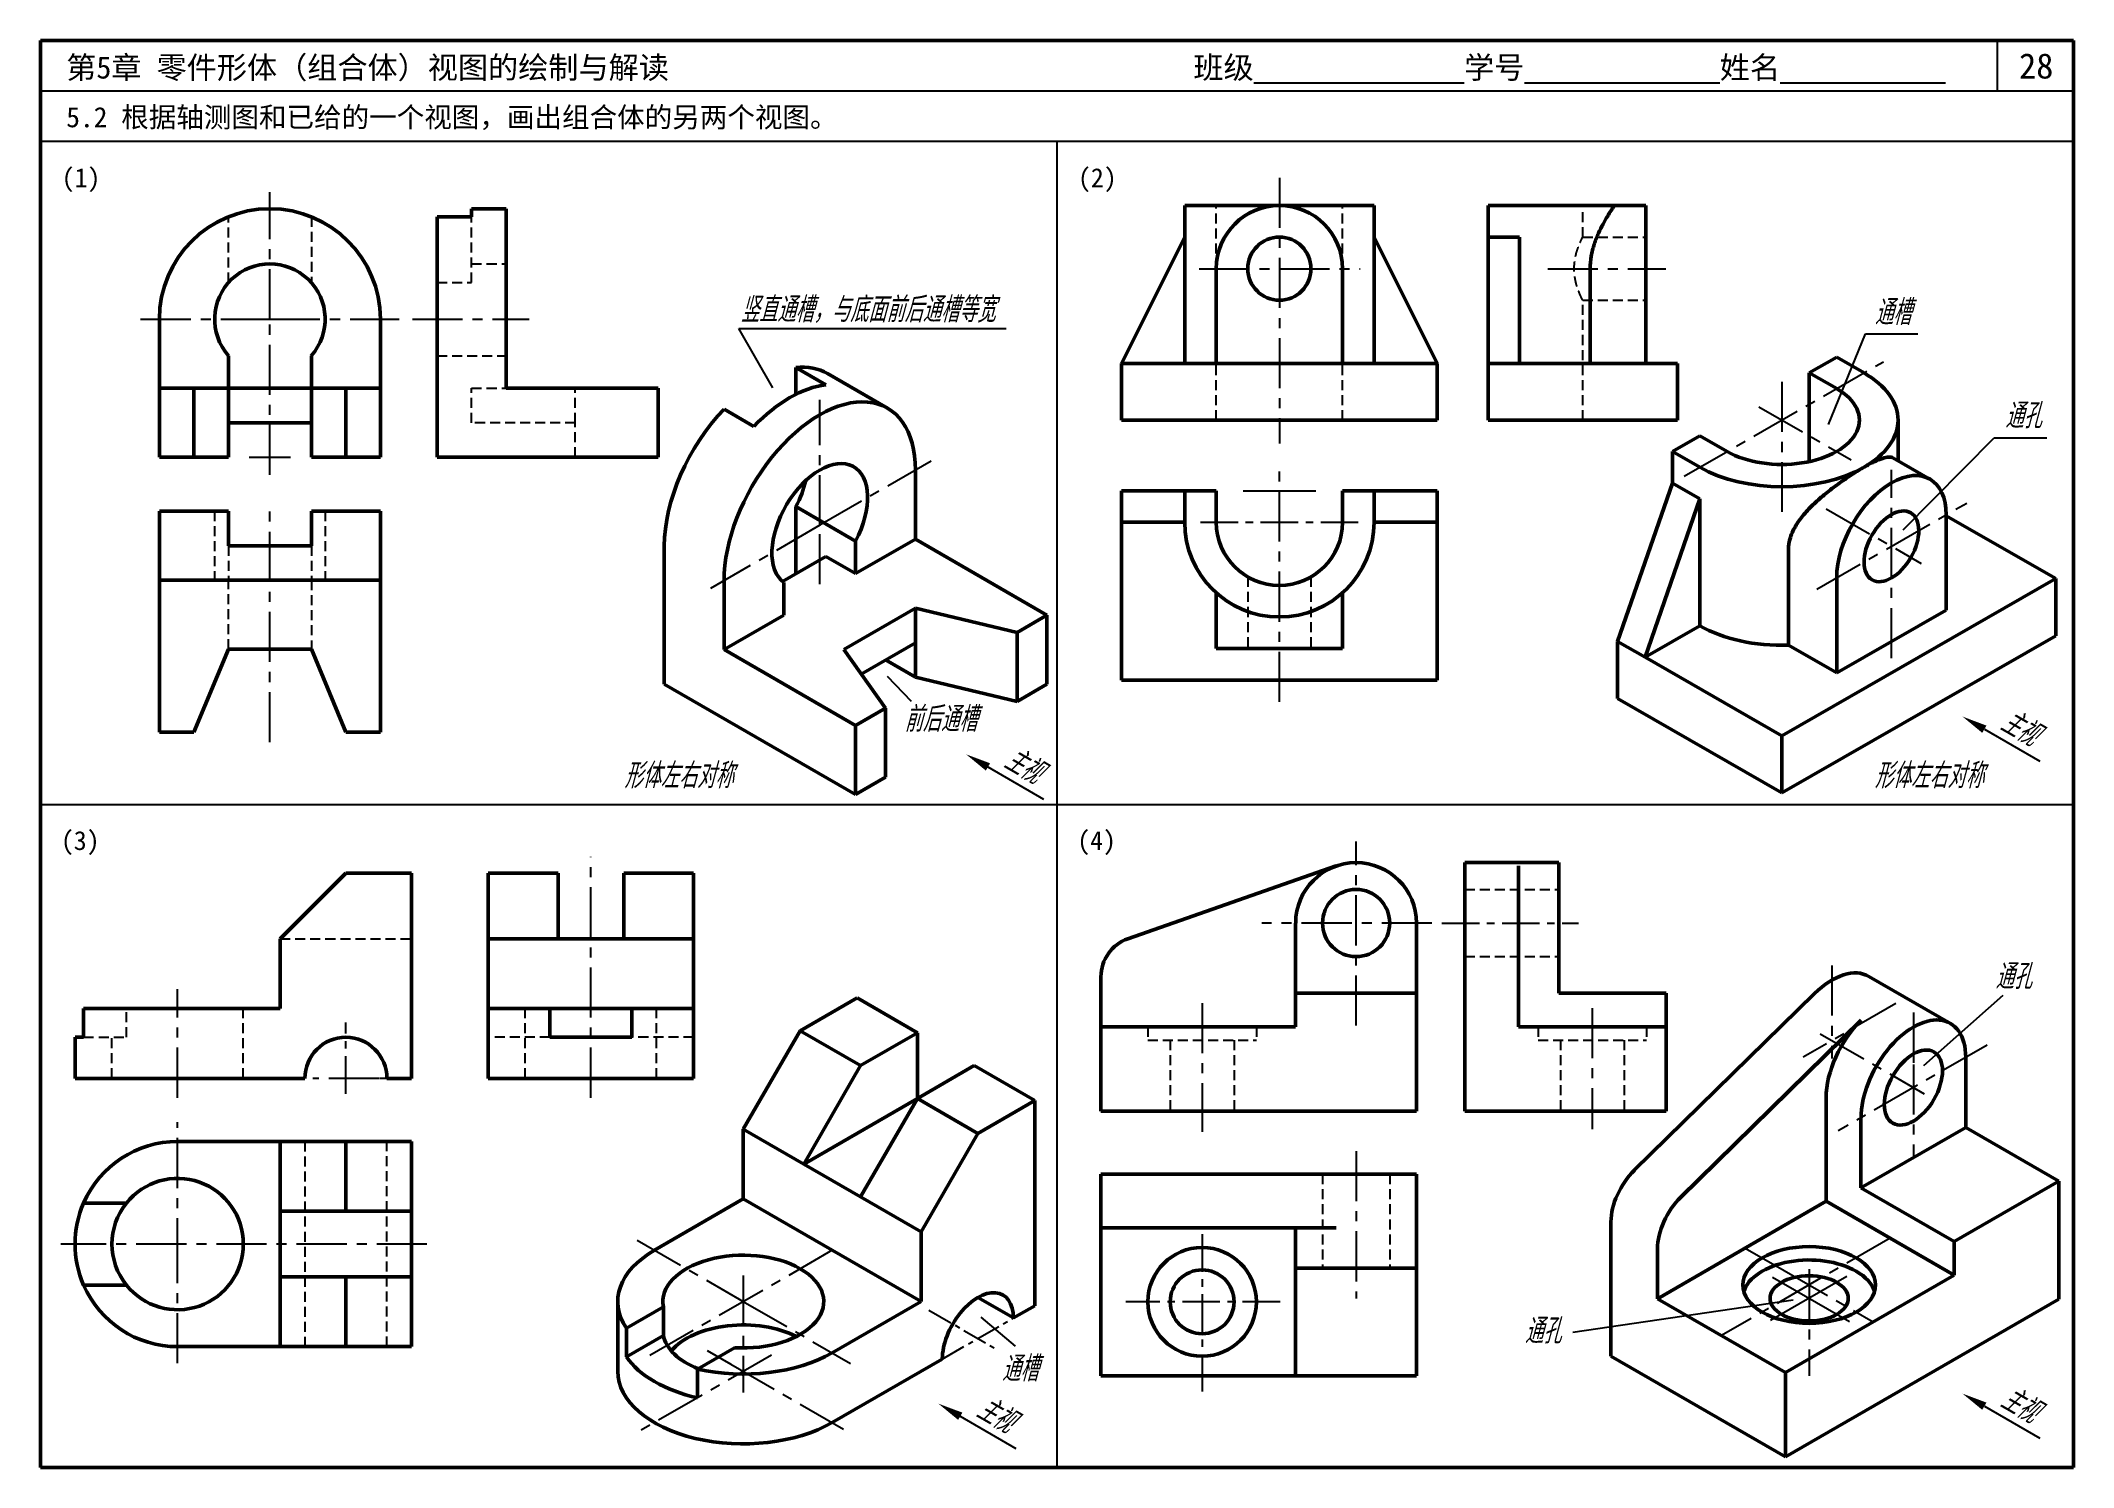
# Model space of a CAD drawing. Header units: millimetres. Extents: x 0 to 322, y 0 to 226.
import ezdxf

# ---------------------------------------------------------------- set-up
doc = ezdxf.new("R2010")
doc.units = ezdxf.units.MM
doc.header["$LTSCALE"] = 0.25
doc.linetypes.add('CENTER', pattern=[50.8, 31.75, -6.35, 6.35, -6.35])
doc.linetypes.add('HIDDEN', pattern=[9.525, 6.35, -3.175])
for name, color, linetype in [('点画线层', 7, 'CENTER'), ('答案', 1, 'Continuous'), ('虚线层', 7, 'HIDDEN')]:
    doc.layers.add(name, color=color, linetype=linetype)
doc.layers.add('粗实线层', color=7, linetype='Continuous', lineweight=50)
doc.styles.get("Standard").update_dxf_attribs({"font": 'gbeitc.shx', "height": 4.5, "bigfont": 'gbcbig.shx'})
doc.styles.add('宋体', font='SimSun.ttf', dxfattribs={"height": 3.5})

msp = doc.modelspace()

# ---------------------------------------------------------------- linework, layer by layer
at = {"lineweight": 50}
for p, q in [((322, 226), (0, 226)), ((0, 226), (0, 0)), ((322, 0), (322, 226)), ((0, 0), (322, 0))]:
    msp.add_line(p, q, dxfattribs=at)
for p, q in [((310, 218), (310, 226)), ((322, 218), (0, 218)), ((322, 210), (0, 210)), ((161, 210), (161, 0)), ((115.98, 170.98), (110.6, 180.39)), ((110.6, 180.39), (152.96, 180.39)), ((283.19, 165.21), (289.07, 179.54)), ((289.07, 179.54), (297.36, 179.54)), ((295.03, 148.53), (309.45, 163.1)), ((309.45, 163.1), (317.8, 163.1)), ((33.03, 160), (39.6, 160)), ((190.49, 154.71), (201.98, 154.71)), ((137.93, 121.31), (134.14, 125.3)), ((307.9, 116.93), (316.7, 111.84)), ((150.06, 110.95), (158.86, 105.87)), ((0, 105), (322, 105)), ((298.29, 63.68), (310.89, 74.81)), ((58.75, 61.62), (58.75, 66.62)), ((58.75, 61.62), (53.75, 61.62)), ((225.59, 56.43), (225.59, 61.43)), ((225.59, 56.43), (230.59, 56.43)), ((212.95, 46.43), (217.95, 46.43)), ((217.95, 41.43), (217.95, 46.43)), ((286.14, 30.22), (274.03, 23.24)), ((274.33, 30.13), (286.53, 23.08)), ((277.62, 26.48), (242.73, 21.35)), ((148.94, 23.81), (154.37, 19.2)), ((307.9, 9.68), (316.7, 4.6)), ((145.68, 8.09), (154.48, 3.01))]:
    msp.add_line(p, q)
for points in [[(308.23, 117.5), (307.57, 116.35), (304.44, 118.93)], [(150.4, 111.53), (149.73, 110.37), (146.6, 112.95)], [(146.01, 8.67), (145.34, 7.52), (142.21, 10.09)], [(308.23, 10.26), (307.57, 9.11), (304.44, 11.68)]]:
    msp.add_solid(points)
at = {"layer": '点画线层'}
for p, q in [((196.23, 204.29), (196.23, 162.16)), ((36.31, 181.88), (36.31, 201.99)), ((183.54, 189.88), (209.05, 189.88)), ((36.31, 157.2), (36.31, 181.88)), ((260.37, 157.03), (291.93, 175.14)), ((275.83, 171.95), (275.83, 151.35)), ((123.42, 149.23), (123.42, 169.08)), ((272.19, 167.99), (286.78, 159.62)), ((141.05, 159.41), (123.42, 149.23)), ((196.23, 121.26), (196.23, 158.56)), ((293.18, 128.19), (293.18, 158.01)), ((36.31, 114.88), (36.31, 152.64)), ((281.36, 139.12), (305.12, 152.75)), ((282.82, 151.85), (297.9, 143.2)), ((123.42, 149.23), (106.11, 139.24)), ((123.42, 139.88), (123.42, 149.23)), ((208.38, 69.99), (208.38, 99.15)), ((220.39, 86.22), (193.45, 86.22)), ((283.76, 79.49), (283.76, 64.76)), ((183.99, 73.54), (183.99, 53.17)), ((293.89, 73.46), (279.22, 64.99)), ((296.66, 72.04), (296.66, 63.82)), ((281.92, 68.67), (298.39, 59.16)), ((308.33, 66.9), (284.77, 53.3)), ((296.66, 63.82), (296.66, 49.06)), ((21.7, 31.54), (21.7, 54.7)), ((94.48, 35.98), (111.31, 26.26)), ((292.97, 36.3), (266.25, 20.87)), ((61.18, 35.37), (3.21, 35.37)), ((125.38, 34.38), (95.9, 17.36)), ((270.01, 34.74), (276.18, 31.18)), ((21.7, 16.48), (21.7, 31.54)), ((111.31, 30.38), (111.31, 11.84)), ((276.18, 31.18), (290.28, 23.04)), ((280.15, 31.37), (280.15, 14.52)), ((111.31, 26.26), (128.29, 16.45)), ((115.77, 17.78), (94.6, 5.56)), ((105.57, 18.52), (109.33, 16.35)), ((109.33, 16.35), (128.29, 5.4))]:
    msp.add_line(p, q, dxfattribs=at)
at = {"layer": '点画线层', "ltscale": 0.5}
for p, q in [((140.72, 24.88), (151.12, 18.87)), ((142.83, 17.16), (154.09, 23.66))]:
    msp.add_line(p, q, dxfattribs=at)
at = {"layer": '答案', "lineweight": 50}
for p, q in [((229.28, 194.88), (229.28, 199.88)), ((234.28, 199.88), (229.28, 199.88)), ((249.28, 199.88), (234.28, 199.88)), ((249.28, 199.88), (254.28, 199.88)), ((254.28, 189.88), (254.28, 199.88)), ((62.8, 198.1), (62.8, 181.88)), ((68.27, 198.1), (62.8, 198.1)), ((68.27, 199.38), (68.27, 198.1)), ((68.27, 199.38), (73.74, 199.38)), ((73.74, 181.88), (73.74, 199.38)), ((229.28, 194.88), (234.28, 194.88)), ((229.28, 194.88), (229.28, 174.88)), ((234.28, 174.88), (234.28, 194.88)), ((245.46, 174.88), (245.46, 189.88)), ((254.28, 174.88), (254.28, 189.88)), ((18.81, 170.94), (18.81, 181.88)), ((53.81, 181.88), (53.81, 170.94)), ((62.8, 160), (62.8, 181.88)), ((73.74, 170.94), (73.74, 181.88)), ((29.75, 170.94), (29.75, 176.09)), ((42.88, 176.09), (42.88, 170.94)), ((234.28, 174.88), (229.28, 174.88)), ((229.28, 165.88), (229.28, 174.88)), ((259.28, 174.88), (234.28, 174.88)), ((259.28, 165.88), (259.28, 174.88)), ((18.81, 160), (18.81, 170.94)), ((24.28, 170.94), (18.81, 170.94)), ((24.28, 160), (24.28, 170.94)), ((24.28, 170.94), (29.75, 170.94)), ((29.75, 170.94), (42.88, 170.94)), ((29.75, 165.47), (29.75, 170.94)), ((42.88, 170.94), (48.35, 170.94)), ((42.88, 165.47), (42.88, 170.94)), ((53.81, 170.94), (48.35, 170.94)), ((48.35, 170.94), (48.35, 160)), ((53.81, 160), (53.81, 170.94)), ((97.8, 170.94), (73.74, 170.94)), ((97.8, 160), (97.8, 170.94)), ((29.75, 160), (29.75, 165.47)), ((29.75, 165.47), (42.88, 165.47)), ((42.88, 160), (42.88, 165.47)), ((229.28, 165.88), (259.28, 165.88)), ((18.81, 160), (24.28, 160)), ((29.75, 160), (24.28, 160)), ((48.35, 160), (42.88, 160)), ((48.35, 160), (53.81, 160)), ((62.8, 160), (97.8, 160)), ((171.23, 149.71), (171.23, 154.71)), ((181.23, 154.71), (171.23, 154.71)), ((181.23, 149.71), (181.23, 154.71)), ((181.23, 154.71), (186.23, 154.71)), ((186.23, 149.71), (186.23, 154.71)), ((206.23, 154.71), (211.23, 154.71)), ((206.23, 154.71), (206.23, 149.71)), ((211.23, 154.71), (221.23, 154.71)), ((211.23, 154.71), (211.23, 149.71)), ((221.23, 154.71), (221.23, 149.71)), ((171.23, 124.71), (171.23, 149.71)), ((171.23, 149.71), (181.23, 149.71)), ((211.23, 149.71), (221.23, 149.71)), ((221.23, 149.71), (221.23, 124.71)), ((186.23, 138.53), (186.23, 129.71)), ((206.23, 138.53), (206.23, 129.71)), ((186.23, 129.71), (206.23, 129.71)), ((221.23, 124.71), (171.23, 124.71)), ((37.95, 83.72), (48.35, 94.12)), ((48.35, 94.12), (58.75, 94.12)), ((58.75, 61.62), (58.75, 94.12)), ((81.96, 94.12), (70.91, 94.12)), ((70.91, 94.12), (70.91, 83.72)), ((81.96, 83.72), (81.96, 94.12)), ((92.36, 94.12), (92.36, 83.72)), ((103.41, 94.12), (92.36, 94.12)), ((103.41, 83.72), (103.41, 94.12)), ((225.59, 95.26), (225.59, 95.79)), ((225.59, 95.79), (240.49, 95.79)), ((225.59, 95.26), (225.59, 83.73)), ((234.1, 83.73), (234.1, 95.26)), ((240.49, 86.22), (240.49, 95.79)), ((225.59, 83.73), (225.59, 77.71)), ((234.1, 77.71), (234.1, 83.73)), ((240.49, 75.12), (240.49, 86.22)), ((37.95, 72.67), (37.95, 83.72)), ((81.96, 83.72), (70.91, 83.72)), ((70.91, 72.67), (70.91, 83.72)), ((92.36, 83.72), (81.96, 83.72)), ((103.41, 83.72), (92.36, 83.72)), ((103.41, 72.67), (103.41, 83.72)), ((225.59, 77.71), (225.59, 56.43)), ((234.1, 69.8), (234.1, 77.71)), ((240.49, 75.12), (257.51, 75.12)), ((257.51, 69.8), (257.51, 75.12)), ((21.7, 72.67), (6.81, 72.67)), ((6.81, 72.67), (6.81, 68.12)), ((37.95, 72.67), (21.7, 72.67)), ((80.66, 72.67), (70.91, 72.67)), ((70.91, 61.62), (70.91, 72.67)), ((80.66, 72.67), (93.66, 72.67)), ((80.66, 68.12), (80.66, 72.67)), ((103.41, 72.67), (93.66, 72.67)), ((93.66, 72.67), (93.66, 68.12)), ((103.41, 61.62), (103.41, 72.67)), ((6.81, 68.12), (5.45, 68.12)), ((5.45, 61.62), (5.45, 68.12)), ((93.66, 68.12), (80.66, 68.12)), ((234.1, 69.8), (257.51, 69.8)), ((257.51, 56.43), (257.51, 69.8)), ((5.45, 61.62), (21.7, 61.62)), ((21.7, 61.62), (41.85, 61.62)), ((54.85, 61.62), (58.75, 61.62)), ((70.91, 61.62), (103.41, 61.62)), ((225.59, 56.43), (257.51, 56.43)), ((167.95, 46.43), (167.95, 37.92)), ((172.23, 46.43), (167.95, 46.43)), ((205.22, 46.43), (172.23, 46.43)), ((205.22, 46.43), (217.95, 46.43)), ((217.95, 46.43), (217.95, 31.54)), ((167.95, 37.92), (167.95, 14.52)), ((167.95, 37.92), (172.23, 37.92)), ((172.23, 37.92), (205.22, 37.92)), ((198.8, 37.92), (198.8, 31.54)), ((198.8, 31.54), (198.8, 14.52)), ((198.8, 31.54), (217.95, 31.54)), ((217.95, 31.54), (217.95, 14.52)), ((167.95, 14.52), (198.8, 14.52)), ((198.8, 14.52), (217.95, 14.52))]:
    msp.add_line(p, q, dxfattribs=at)
at = {"layer": '答案', "linetype": 'HIDDEN'}
for p, q in [((244.28, 194.88), (244.28, 199.88)), ((29.75, 187.67), (29.75, 198.1)), ((42.88, 198.1), (42.88, 187.67)), ((68.27, 187.67), (68.27, 198.1)), ((244.28, 194.88), (254.28, 194.88)), ((68.27, 190.63), (73.74, 190.63)), ((62.8, 187.67), (68.27, 187.67)), ((244.28, 184.88), (254.28, 184.88)), ((244.28, 165.88), (244.28, 184.88)), ((62.8, 176.09), (73.74, 176.09)), ((68.27, 170.94), (73.74, 170.94)), ((68.27, 165.47), (68.27, 170.94)), ((84.68, 165.47), (84.68, 170.94)), ((84.68, 165.47), (68.27, 165.47)), ((84.68, 160), (84.68, 165.47)), ((191.23, 141.05), (191.23, 129.71)), ((201.23, 141.05), (201.23, 129.71)), ((225.59, 91.54), (240.49, 91.54)), ((37.95, 83.72), (58.75, 83.72)), ((225.59, 80.9), (240.49, 80.9)), ((13.59, 68.12), (13.59, 72.67)), ((32.1, 61.62), (32.1, 72.67)), ((76.76, 61.62), (76.76, 72.67)), ((97.56, 61.62), (97.56, 72.67)), ((6.81, 68.12), (13.59, 68.12)), ((11.3, 61.62), (11.3, 68.12)), ((80.66, 68.12), (70.91, 68.12)), ((103.41, 68.12), (93.66, 68.12)), ((237.21, 69.8), (237.21, 67.67)), ((237.21, 67.67), (254.4, 67.67)), ((240.75, 67.67), (240.75, 56.43)), ((250.86, 67.67), (250.86, 56.43)), ((254.4, 69.8), (254.4, 67.67)), ((203.06, 46.43), (203.06, 31.54)), ((213.7, 46.43), (213.7, 31.54))]:
    msp.add_line(p, q, dxfattribs=at)
at = {"layer": '答案', "linetype": 'CENTER'}
for p, q in [((238.74, 189.88), (257.46, 189.88)), ((15.84, 181.88), (36.31, 181.88)), ((36.31, 181.88), (56.8, 181.88)), ((58.9, 181.88), (77.38, 181.88)), ((87.16, 58.55), (87.16, 96.69)), ((21.7, 58.55), (21.7, 75.77)), ((245.8, 72.76), (245.8, 53.56)), ((53.6, 61.62), (43.1, 61.62)), ((208.38, 50.09), (208.38, 26.74))]:
    msp.add_line(p, q, dxfattribs=at)
at = {"layer": '答案', "linetype": 'CENTER', "ltscale": 0.75}
for p, q in [((183.73, 149.71), (208.85, 149.71)), ((221.97, 86.22), (243.62, 86.22)), ((48.35, 59.19), (48.35, 70.46)), ((183.99, 36.94), (183.99, 12.03)), ((196.34, 26.22), (171.93, 26.22))]:
    msp.add_line(p, q, dxfattribs=at)
at = {"layer": '答案', "lineweight": 50}
for radius in [8.6, 5.06]:
    msp.add_circle((183.99, 26.22), radius, dxfattribs=at)
for centre, radius, start, end in [((36.31, 181.88), 17.5, 0, 180), ((36.31, 181.88), 8.75, 318.5904, 221.4096), ((196.23, 149.71), 15, 180, 270), ((196.23, 149.71), 10, 180, 360), ((196.23, 149.71), 15, 270, 0), ((48.35, 61.62), 6.5, 0, 180)]:
    msp.add_arc(centre, radius, start, end, dxfattribs=at)
msp.add_open_spline([(245.46, 189.88), (245.46, 190.54), (245.52, 191.2), (245.74, 192.51), (245.91, 193.16), (246.31, 194.38), (246.54, 194.96), (247.02, 196.03), (247.27, 196.52), (247.73, 197.38), (247.97, 197.79), (248.4, 198.52), (248.6, 198.83), (248.93, 199.35), (249.06, 199.55), (249.23, 199.81), (249.28, 199.88), (249.28, 199.88)], degree=3, knots=[-31.388574, -31.388574, -31.388574, -31.388574, -29.415938, -29.415938, -27.443301, -27.443301, -25.470664, -25.470664, -23.498027, -23.498027, -21.547092, -21.547092, -19.596157, -19.596157, -17.645222, -17.645222, -15.694287, -15.694287, -15.694287, -15.694287], dxfattribs=at)
at = {"layer": '答案', "linetype": 'HIDDEN'}
msp.add_open_spline([(244.28, 184.88), (244.28, 184.88), (244.26, 184.91), (244.2, 185.04), (244.15, 185.14), (244.03, 185.39), (243.95, 185.55), (243.8, 185.92), (243.71, 186.13), (243.55, 186.56), (243.46, 186.81), (243.29, 187.35), (243.21, 187.64), (243.08, 188.26), (243.03, 188.58), (242.95, 189.23), (242.94, 189.56), (242.94, 190.2), (242.95, 190.53), (243.03, 191.18), (243.08, 191.5), (243.21, 192.12), (243.29, 192.41), (243.46, 192.95), (243.55, 193.2), (243.71, 193.63), (243.8, 193.84), (243.95, 194.2), (244.03, 194.36), (244.15, 194.62), (244.2, 194.72), (244.26, 194.85), (244.28, 194.88), (244.28, 194.88)], degree=3, knots=[7.687811, 7.687811, 7.687811, 7.687811, 8.647476, 8.647476, 9.607141, 9.607141, 10.566805, 10.566805, 11.52647, 11.52647, 12.488758, 12.488758, 13.451046, 13.451046, 14.413334, 14.413334, 15.375622, 15.375622, 16.33791, 16.33791, 17.300198, 17.300198, 18.262486, 18.262486, 19.224774, 19.224774, 20.184439, 20.184439, 21.144104, 21.144104, 22.103768, 22.103768, 23.063433, 23.063433, 23.063433, 23.063433], dxfattribs=at)
at = {"layer": '粗实线层'}
for p, q in [((181.23, 194.88), (181.23, 199.88)), ((196.23, 199.88), (181.23, 199.88)), ((211.23, 199.88), (196.23, 199.88)), ((211.23, 194.88), (211.23, 199.88)), ((171.23, 174.88), (181.23, 194.88)), ((181.23, 174.88), (181.23, 194.88)), ((211.23, 194.88), (221.23, 174.88)), ((211.23, 174.88), (211.23, 194.88)), ((186.23, 174.88), (186.23, 189.88)), ((206.23, 189.88), (206.23, 174.88)), ((119.63, 169.98), (119.63, 174.2)), ((119.63, 174.2), (124.36, 171.47)), ((171.23, 165.88), (171.23, 174.88)), ((221.23, 174.88), (171.23, 174.88)), ((221.23, 165.88), (221.23, 174.88)), ((280.17, 173.36), (284.51, 175.85)), ((284.51, 175.85), (288.84, 173.36)), ((124.66, 173.26), (134.13, 167.79)), ((280.17, 159.32), (280.17, 173.36)), ((280.17, 173.36), (284.51, 170.88)), ((113, 164.9), (108.26, 167.64)), ((171.23, 165.88), (221.23, 165.88)), ((294.23, 159.44), (294.23, 165.9)), ((258.48, 160.93), (262.82, 163.41)), ((267.16, 160.93), (262.82, 163.41)), ((138.57, 157.98), (138.57, 147.04)), ((258.48, 155.9), (258.48, 160.93)), ((262.82, 158.44), (258.48, 160.93)), ((293.43, 159.9), (299.28, 156.54)), ((258.48, 155.9), (249.81, 130.83)), ((258.48, 155.9), (262.82, 153.41)), ((18.81, 151.47), (18.81, 140.53)), ((29.75, 151.47), (18.81, 151.47)), ((29.75, 146), (29.75, 151.47)), ((53.81, 151.47), (42.88, 151.47)), ((42.88, 151.47), (42.88, 146)), ((53.81, 151.47), (53.81, 140.53)), ((119.63, 141.57), (119.63, 152.19)), ((119.63, 152.19), (129.1, 146.72)), ((254.15, 128.34), (262.82, 153.41)), ((262.82, 133.32), (262.82, 153.41)), ((301.85, 150.88), (301.85, 135.8)), ((301.85, 150.73), (319.2, 140.78)), ((42.88, 146), (29.75, 146)), ((98.79, 124.07), (98.79, 145.95)), ((138.57, 147.04), (129.1, 141.57)), ((129.1, 146.72), (129.1, 141.57)), ((138.57, 147.04), (159.41, 135.01)), ((276.86, 130.24), (276.86, 145.31)), ((124.36, 144.31), (117.5, 140.34)), ((124.36, 144.31), (129.1, 141.57)), ((18.81, 116.47), (18.81, 140.53)), ((18.81, 140.53), (53.81, 140.53)), ((53.81, 140.53), (53.81, 116.47)), ((108.26, 129.54), (108.26, 140.48)), ((117.73, 135.01), (117.73, 140.16)), ((319.2, 140.78), (275.83, 115.9)), ((284.51, 125.85), (284.51, 140.93)), ((319.2, 131.74), (319.2, 140.78)), ((127.21, 129.54), (138.57, 136.1)), ((138.57, 136.1), (154.68, 132.27)), ((138.57, 130.63), (138.57, 136.1)), ((301.85, 135.8), (284.51, 125.85)), ((117.73, 135.01), (108.26, 129.54)), ((159.41, 135.01), (154.68, 132.27)), ((154.68, 132.27), (154.68, 121.34)), ((159.41, 124.07), (159.41, 135.01)), ((262.82, 133.32), (254.15, 128.34)), ((24.28, 116.47), (29.75, 129.6)), ((29.75, 129.6), (42.88, 129.6)), ((42.88, 129.6), (48.35, 116.47)), ((129.1, 117.51), (108.26, 129.54)), ((133.84, 120.24), (127.21, 129.54)), ((129.97, 125.67), (138.57, 130.63)), ((138.57, 125.17), (138.57, 130.63)), ((254.15, 128.34), (249.81, 130.83)), ((249.81, 121.78), (249.81, 130.83)), ((275.83, 106.86), (319.2, 131.74)), ((284.51, 125.85), (276.86, 130.24)), ((138.57, 125.17), (133.84, 127.9)), ((275.83, 115.9), (254.15, 128.34)), ((98.79, 124.07), (129.1, 106.57)), ((154.68, 121.34), (138.57, 125.17)), ((154.68, 121.34), (159.41, 124.07)), ((133.84, 120.24), (129.1, 117.51)), ((133.84, 109.31), (133.84, 120.24)), ((249.81, 121.78), (275.83, 106.86)), ((24.28, 116.47), (18.81, 116.47)), ((53.81, 116.47), (48.35, 116.47)), ((129.1, 106.57), (129.1, 117.51)), ((275.83, 106.86), (275.83, 115.9)), ((129.1, 106.57), (133.84, 109.31)), ((172.23, 83.73), (205.22, 95.26)), ((198.8, 75.12), (198.8, 86.22)), ((217.95, 86.22), (217.95, 75.12)), ((167.95, 69.8), (167.95, 77.71)), ((289.62, 77.77), (302.52, 70.32)), ((129.32, 74.36), (120.32, 69.16)), ((138.89, 68.83), (129.32, 74.36)), ((198.8, 75.12), (217.95, 75.12)), ((198.8, 69.8), (198.8, 75.12)), ((217.95, 75.12), (217.95, 56.43)), ((281.02, 75.07), (252.45, 47.05)), ((120.32, 69.16), (111.31, 53.56)), ((129.89, 63.63), (120.32, 69.16)), ((129.89, 63.63), (138.89, 68.83)), ((138.89, 68.83), (138.89, 58.43)), ((167.95, 69.8), (198.8, 69.8)), ((167.95, 56.43), (167.95, 69.8)), ((259.82, 42.8), (288.39, 70.82)), ((304.95, 64.95), (304.95, 53.85)), ((120.88, 48.03), (129.89, 63.63)), ((147.9, 63.63), (138.89, 58.43)), ((157.47, 58.11), (147.9, 63.63)), ((138.89, 58.43), (120.88, 48.03)), ((138.89, 58.43), (129.89, 42.83)), ((148.46, 52.91), (138.89, 58.43)), ((148.46, 52.91), (157.47, 58.11)), ((157.47, 25.61), (157.47, 58.11)), ((282.84, 58.57), (282.84, 42.15)), ((217.95, 56.43), (167.95, 56.43)), ((288.36, 44.28), (288.36, 55.38)), ((21.7, 51.62), (37.95, 51.62)), ((37.95, 40.57), (37.95, 51.62)), ((48.35, 51.62), (37.95, 51.62)), ((48.35, 40.57), (48.35, 51.62)), ((58.75, 51.62), (48.35, 51.62)), ((58.75, 40.57), (58.75, 51.62)), ((120.88, 48.03), (111.31, 53.56)), ((111.31, 42.51), (111.31, 53.56)), ((139.46, 37.31), (148.46, 52.91)), ((304.95, 53.85), (288.36, 44.28)), ((304.95, 53.85), (319.69, 45.34)), ((129.89, 42.83), (120.88, 48.03)), ((303.11, 35.77), (319.69, 45.34)), ((319.69, 45.34), (319.69, 26.65)), ((6.81, 41.87), (13.59, 41.87)), ((97.24, 34.38), (111.31, 42.51)), ((111.31, 42.51), (139.46, 26.26)), ((139.46, 37.31), (129.89, 42.83)), ((282.84, 42.15), (256.12, 26.72)), ((282.84, 42.15), (303.11, 30.45)), ((288.36, 44.28), (303.11, 35.77)), ((37.95, 30.17), (37.95, 40.57)), ((37.95, 40.57), (48.35, 40.57)), ((48.35, 40.57), (58.75, 40.57)), ((58.75, 40.57), (58.75, 30.17)), ((248.75, 38.89), (248.75, 17.61)), ((139.46, 26.26), (139.46, 37.31)), ((303.11, 30.45), (303.11, 35.77)), ((256.12, 26.72), (256.12, 34.63)), ((37.95, 19.12), (37.95, 30.17)), ((48.35, 30.17), (37.95, 30.17)), ((48.35, 19.12), (48.35, 30.17)), ((58.75, 30.17), (48.35, 30.17)), ((58.75, 19.12), (58.75, 30.17)), ((276.39, 15.02), (303.11, 30.45)), ((13.59, 28.87), (6.81, 28.87)), ((91.41, 15.21), (91.41, 26.26)), ((139.46, 26.26), (125.38, 18.13)), ((154.09, 23.66), (148.46, 26.91)), ((256.12, 26.72), (276.39, 15.02)), ((319.69, 26.65), (276.39, 1.65)), ((92.78, 22.06), (98.65, 25.45)), ((98.65, 25.45), (98.65, 20.9)), ((154.09, 23.66), (157.47, 25.61)), ((92.78, 17.51), (92.78, 22.06)), ((98.65, 20.9), (92.78, 17.51)), ((37.95, 19.12), (21.7, 19.12)), ((37.95, 19.12), (48.35, 19.12)), ((48.35, 19.12), (58.75, 19.12)), ((109.91, 18.95), (104.04, 15.56)), ((125.38, 7.08), (142.83, 17.16)), ((248.75, 17.61), (276.39, 1.65)), ((104.04, 15.56), (104.04, 11.01)), ((276.39, 1.65), (276.39, 15.02))]:
    msp.add_line(p, q, dxfattribs=at)
for centre, radius in [((196.23, 189.88), 5), ((208.38, 86.22), 5.32)]:
    msp.add_circle(centre, radius, dxfattribs=at)
for centre, radius, start, end in [((196.23, 189.88), 10, 360, 180), ((208.38, 86.22), 9.57, 0, 180), ((174.34, 77.71), 6.38, 109.2546, 180), ((21.7, 35.37), 16.25, 90, 156.4218), ((21.7, 35.37), 10.4, 218.6822, 141.3178), ((21.7, 35.37), 16.25, 156.4218, 203.5782), ((21.7, 35.37), 10.4, 141.3178, 218.6822), ((21.7, 35.37), 16.25, 203.5782, 270)]:
    msp.add_arc(centre, radius, start, end, dxfattribs=at)
for centre, major_axis, ratio, start_param, end_param in [((113.95, 154.7), (-10.72, -18.56), 0.57735, 3.141593, 3.542594), ((123.42, 149.23), (10.72, 18.56), 0.57735, 5.497787, 8.63938), ((118.68, 151.96), (-10.72, -18.56), 0.57735, 3.542594, 4.311388), ((275.83, 165.9), (-12.27, 0), 0.573576, 0.785398, 3.926991), ((275.83, 165.9), (-18.4, 0), 0.573576, 2.356194, 3.926991), ((113.95, 154.7), (-10.72, -18.56), 0.57735, 4.311388, 5.497787), ((123.42, 149.23), (5.36, 9.28), 0.57735, 4.775053, 9.362114), ((275.83, 165.9), (-18.4, 0), 0.573576, 0.785398, 2.356194), ((113.95, 154.7), (-5.36, -9.28), 0.57735, 1.63346, 2.057491), ((293.18, 145.9), (6.1, 10.64), 0.579228, 5.492885, 8.634477), ((275.83, 140.78), (-18.4, 0), 0.573576, 0.785398, 1.626467), ((283.76, 67.61), (5.86, 10.16), 0.57735, 0, 1.121454), ((296.66, 60.16), (5.86, 10.16), 0.57735, 5.497787, 8.63938), ((291.13, 63.36), (-5.86, -10.16), 0.57735, 4.263046, 5.497787), ((254.28, 42.08), (-3.91, -6.77), 0.57735, 4.263046, 5.497787), ((261.65, 37.82), (3.91, 6.77), 0.57735, 1.121454, 2.356194), ((111.31, 26.26), (-19.9, 0), 0.57735, 5.497787, 6.657067), ((111.31, 26.26), (12.74, 0), 0.57735, 4.602122, 9.535045), ((280.15, 26.77), (10.53, 0), 0.57735, 0.785398, 2.96565), ((280.15, 26.77), (10.53, 0), 0.57735, 0.175943, 0.785398), ((148.46, 20.41), (3.98, 6.89), 0.57735, 5.497787, 8.63938), ((111.31, 15.21), (12.74, 0), 0.57735, 0.850031, 2.683831), ((111.31, 21.71), (12.74, 0), 0.57735, 3.251859, 4.115607), ((111.31, 21.71), (-19.9, 0), 0.57735, 0.373881, 1.196915), ((111.31, 26.26), (-19.9, 0), 0.57735, 1.196915, 2.356194), ((111.31, 15.21), (19.9, 0), 0.57735, 3.141593, 5.497787)]:
    msp.add_ellipse(centre, major_axis=major_axis, ratio=ratio, start_param=start_param, end_param=end_param, dxfattribs=at)
for centre, major_axis, ratio in [((293.18, 145.9), (-3.05, -5.32), 0.579228), ((296.66, 60.16), (3.26, 5.64), 0.57735), ((280.15, 28.89), (10.53, 0), 0.57735), ((280.15, 26.77), (6.19, 0), 0.57735)]:
    msp.add_ellipse(centre, major_axis=major_axis, ratio=ratio, dxfattribs=at)
for points, knots in [([(276.86, 145.31), (276.86, 145.98), (276.96, 146.65), (277.39, 147.98), (277.71, 148.64), (278.5, 149.93), (278.98, 150.55), (280.02, 151.75), (280.59, 152.32), (281.75, 153.39), (282.37, 153.93), (283.67, 154.97), (284.35, 155.49), (285.7, 156.45), (286.37, 156.91), (287.66, 157.74), (288.28, 158.11), (288.84, 158.44)], [-31.388574, -31.388574, -31.388574, -31.388574, -29.415938, -29.415938, -27.443301, -27.443301, -25.470664, -25.470664, -23.498027, -23.498027, -21.547092, -21.547092, -19.596157, -19.596157, -17.645222, -17.645222, -15.694287, -15.694287, -15.694287, -15.694287]), ([(288.84, 158.44), (289.41, 158.76), (289.95, 159.05), (290.93, 159.52), (291.38, 159.71), (292.16, 159.96), (292.49, 160.03), (293.04, 160.05), (293.25, 160), (293.43, 159.9)], [-15.694287, -15.694287, -15.694287, -15.694287, -13.743352, -13.743352, -11.792417, -11.792417, -9.841482, -9.841482, -7.942898, -7.942898, -7.942898, -7.942898])]:
    msp.add_open_spline(points, degree=3, knots=knots, dxfattribs=at)
at = {"layer": '虚线层'}
for p, q in [((186.23, 189.88), (186.23, 199.88)), ((206.23, 189.88), (206.23, 199.88)), ((186.23, 165.88), (186.23, 174.88)), ((206.23, 165.88), (206.23, 174.88)), ((27.56, 151.47), (27.56, 140.53)), ((45.06, 151.47), (45.06, 140.53)), ((29.75, 146), (29.75, 140.53)), ((42.88, 146), (42.88, 140.53)), ((29.75, 129.6), (29.75, 140.53)), ((42.88, 140.53), (42.88, 129.6)), ((175.4, 69.8), (175.4, 67.67)), ((175.4, 67.67), (192.59, 67.67)), ((178.94, 67.67), (178.94, 56.43)), ((189.05, 67.67), (189.05, 56.43)), ((192.59, 69.8), (192.59, 67.67)), ((41.85, 51.62), (41.85, 19.12)), ((54.85, 19.12), (54.85, 51.62))]:
    msp.add_line(p, q, dxfattribs=at)

# ---------------------------------------------------------------- texts
at = {"style": '宋体'}
for s, height, p in [('第5章 零件形体（组合体）视图的绘制与解读', 3.5, (4.05, 220)), ('班级%%U              %%U学号%%U             %%U姓名%%U           ', 3.5, (182.61, 220)), ('28', 4, (313.4, 220)), ('5.2 根据轴测图和已给的一个视图，画出组合体的另两个视图。', 3.2, (4.05, 212.28)), ('(1)', 3, (3.33, 202.79)), ('(2)', 3, (164.33, 202.79)), ('(3)', 3, (3.21, 97.79)), ('(4)', 3, (164.21, 97.79))]:
    msp.add_text(s, height=height, dxfattribs=at).set_placement(p)
for s, p in [('竖直通槽，与底面前后通槽等宽', (110.88, 181.4)), ('通槽', (290.52, 180.97)), ('通孔', (311.18, 164.6)), ('前后通槽', (136.8, 116.53)), ('形体左右对称', (92.42, 107.58)), ('形体左右对称', (290.49, 107.58)), ('通孔', (309.62, 75.76)), ('通孔', (235.08, 19.61)), ('通槽', (152.25, 13.62))]:
    msp.add_text(s, height=4).set_placement(p)
for p in [(310.13, 116.89), (152.29, 110.91), (147.91, 8.06), (310.13, 9.65)]:
    msp.add_text('主视', height=4, rotation=330).set_placement(p)

doc.saveas('drawing.dxf')
